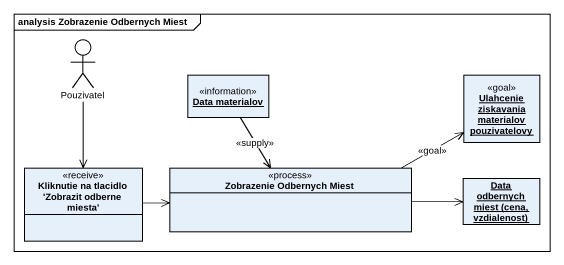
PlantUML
@startuml
mainframe analysis Zobrazenie Odbernych Miest
allowmixing
hide circle
hide empty members
actor Pouzivatel
object "Data materialov" as Data_materialov <<information>>
object "Ulahcenie ziskavania materialov pouzivatelovy" as Ulahcenie_ziskavania <<goal>>
class "Kliknutie na tlacidlo 'Zobrazit odberne miesta'" as Kliknutie_na_tlacidlo <<receive>>
class "Zobrazenie Odbernych Miest" as Zobrazenie_Odbernych_Miest <<process>>
object "Data odbernych miest (cena, vzdialenost)" as Data_odbernych_miest_cena
Pouzivatel --> Kliknutie_na_tlacidlo
Data_materialov --> Zobrazenie_Odbernych_Miest : <<supply>>
Kliknutie_na_tlacidlo -right-> Zobrazenie_Odbernych_Miest
Zobrazenie_Odbernych_Miest -right-> Ulahcenie_ziskavania : <<goal>>
Zobrazenie_Odbernych_Miest -right-> Data_odbernych_miest_cena
@enduml
